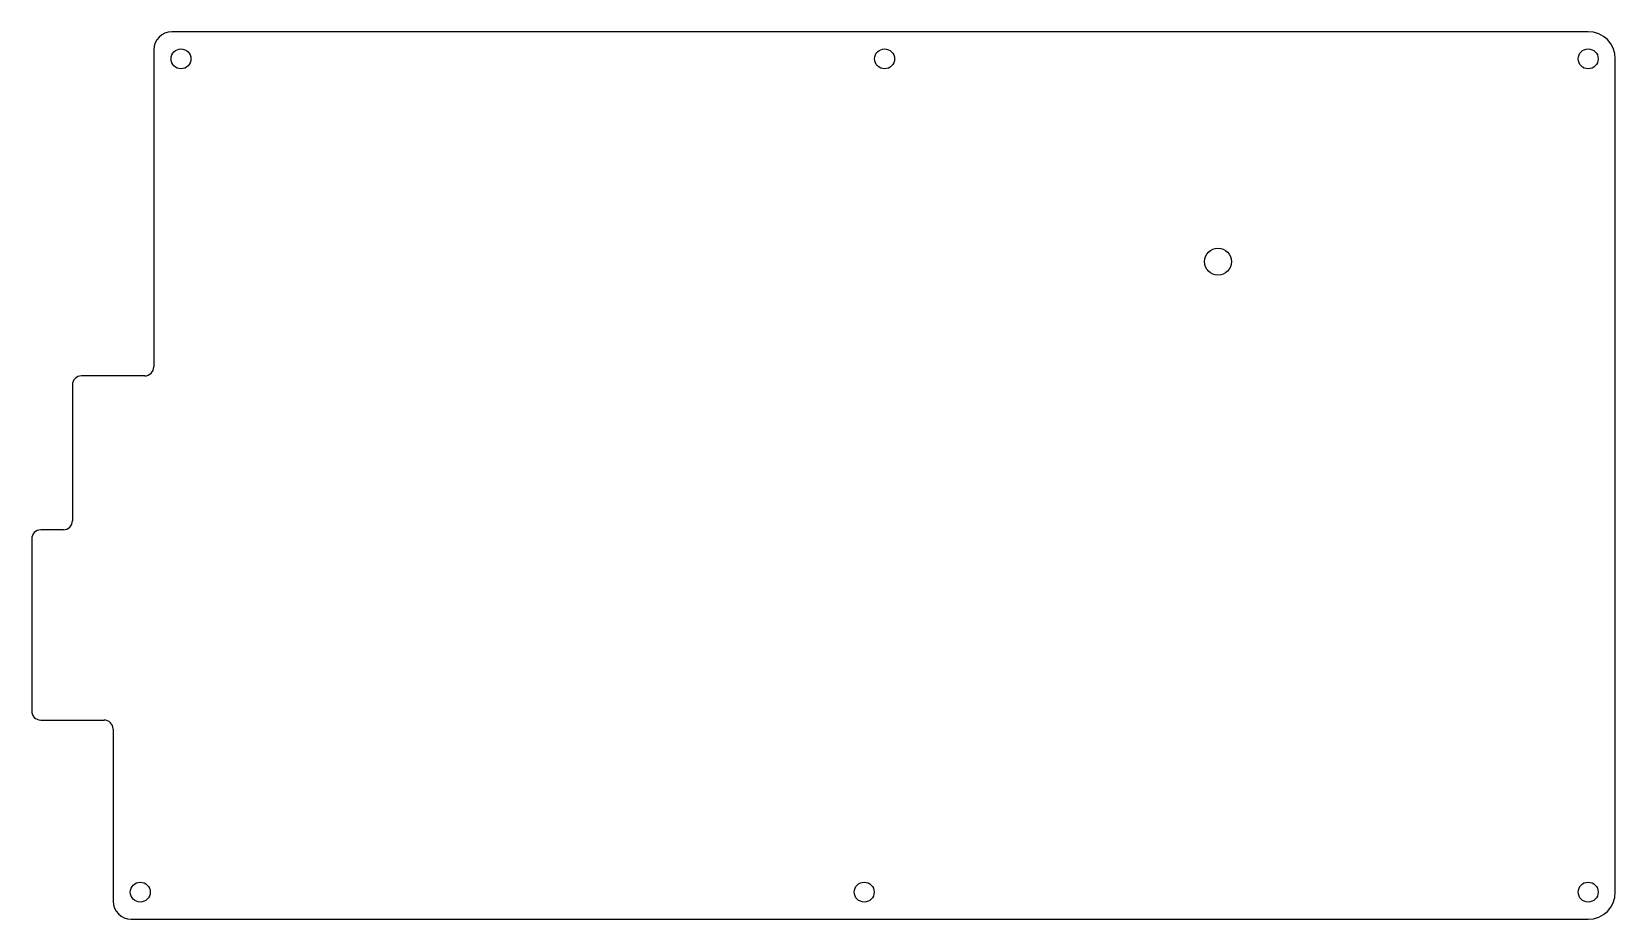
# Model space of a CAD drawing. Header units: millimetres. Extents: x -88 to 88, y -49 to 49.
import ezdxf

# ---------------------------------------------------------------- set-up
doc = ezdxf.new("R2010")
doc.units = ezdxf.units.MM
doc.layers.add('CUTOUTS', color=1, linetype='CONTINUOUS')
doc.layers.add('PERIMETER', color=5, linetype='CONTINUOUS')

msp = doc.modelspace()

# ---------------------------------------------------------------- linework, layer by layer
at = {"layer": 'CUTOUTS'}
for centre, radius in [((-71, 46), 1.1), ((6.75, 46), 1.1), ((84.5, 46), 1.1), ((43.59375, 23.60937), 1.5), ((-75.5, -46), 1.1), ((4.5, -46), 1.1), ((84.5, -46), 1.1)]:
    msp.add_circle(centre, radius, dxfattribs=at)
at = {"layer": 'PERIMETER'}
for p, q in [((84.5, 49), (-72, 49)), ((-74, 47), (-74, 12)), ((87.5, -46), (87.5, 46)), ((-75, 11), (-82, 11)), ((-83, 10), (-83, -5)), ((-87.5, -7), (-87.5, -26)), ((-84, -6), (-86.5, -6)), ((-86.5, -27), (-79.5, -27)), ((-78.5, -28), (-78.5, -47)), ((-76.5, -49), (84.5, -49))]:
    msp.add_line(p, q, dxfattribs=at)
for centre, radius, start, end in [((-72, 47), 2, 90, 180), ((84.5, 46), 3, 0, 90), ((-82, 10), 1, 90, 180), ((-75, 12), 1, -90, 0), ((-84, -5), 1, 270, 360), ((-86.5, -7), 1, 90, 180), ((-86.5, -26), 1, 180, 270), ((-79.5, -28), 1, 0, 90), ((-76.5, -47), 2, 180, 270), ((84.5, -46), 3, -90, 0)]:
    msp.add_arc(centre, radius, start, end, dxfattribs=at)

doc.saveas('drawing.dxf')
